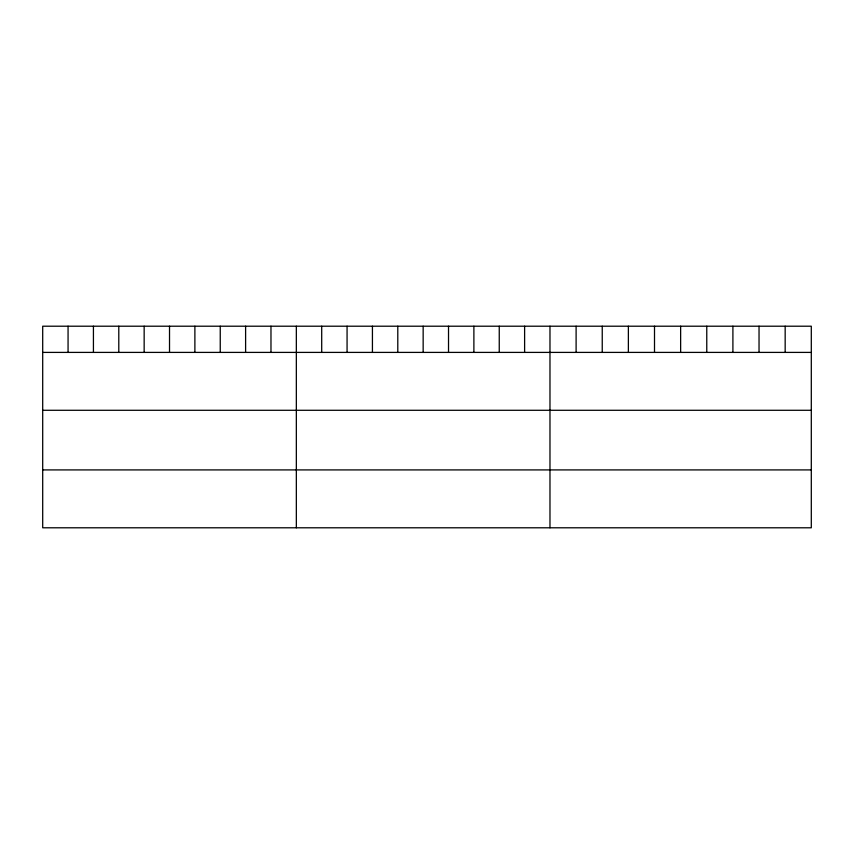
<?xml version="1.0" encoding="UTF-8"?>
<svg xmlns="http://www.w3.org/2000/svg" width="854" height="854" viewBox="0 0 854 854"><rect width="100%" height="100%" fill="white"/><g stroke="black" fill="none" stroke-linecap="round" stroke-linejoin="round"><path stroke-width="1.28" d="M811.3 352.403L811.3 527.793L42.7 527.793L42.7 326.207L811.3 326.207L811.3 352.403L42.7 352.403M42.7 410.283L811.3 410.283M42.7 469.913L811.3 469.913M785.168 326.207L785.168 352.403M759.035 326.207L759.035 352.403M732.903 326.207L732.903 352.403M706.77 326.207L706.77 352.403M680.638 326.207L680.638 352.403M654.506 326.207L654.506 352.403M628.373 326.207L628.373 352.403M602.241 326.207L602.241 352.403M576.108 326.207L576.108 352.403M549.976 326.207L549.976 527.793M524.612 326.207L524.612 352.403M499.248 326.207L499.248 352.403M473.885 326.207L473.885 352.403M448.521 326.207L448.521 352.403M423.157 326.207L423.157 352.403M397.793 326.207L397.793 352.403M372.429 326.207L372.429 352.403M347.066 326.207L347.066 352.403M321.702 326.207L321.702 352.403M296.338 326.207L296.338 527.793M270.974 326.207L270.974 352.403M245.61 326.207L245.61 352.403M220.247 326.207L220.247 352.403M194.883 326.207L194.883 352.403M169.519 326.207L169.519 352.403M144.155 326.207L144.155 352.403M118.791 326.207L118.791 352.403M93.428 326.207L93.428 352.403M68.064 326.207L68.064 352.403"/></g></svg>
